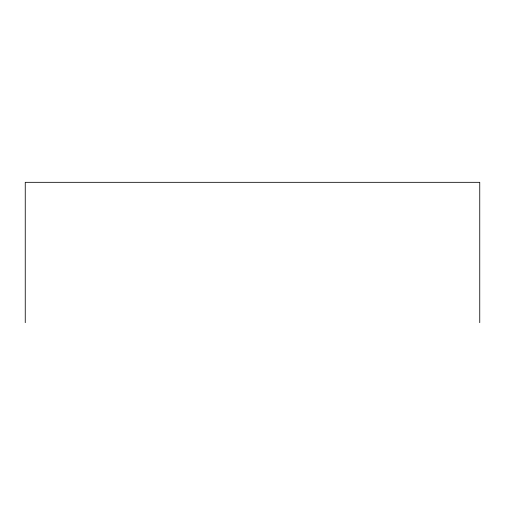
<?xml version="1.0" encoding="UTF-8"?>
<svg xmlns="http://www.w3.org/2000/svg" width="505" height="505" viewBox="0 0 505 505"><rect width="100%" height="100%" fill="white"/><g stroke="black" fill="none" stroke-linecap="round" stroke-linejoin="round"><path stroke-width="0.76" d="M479.75 322.676L479.75 182.324L25.25 182.324L25.25 322.676"/></g></svg>
